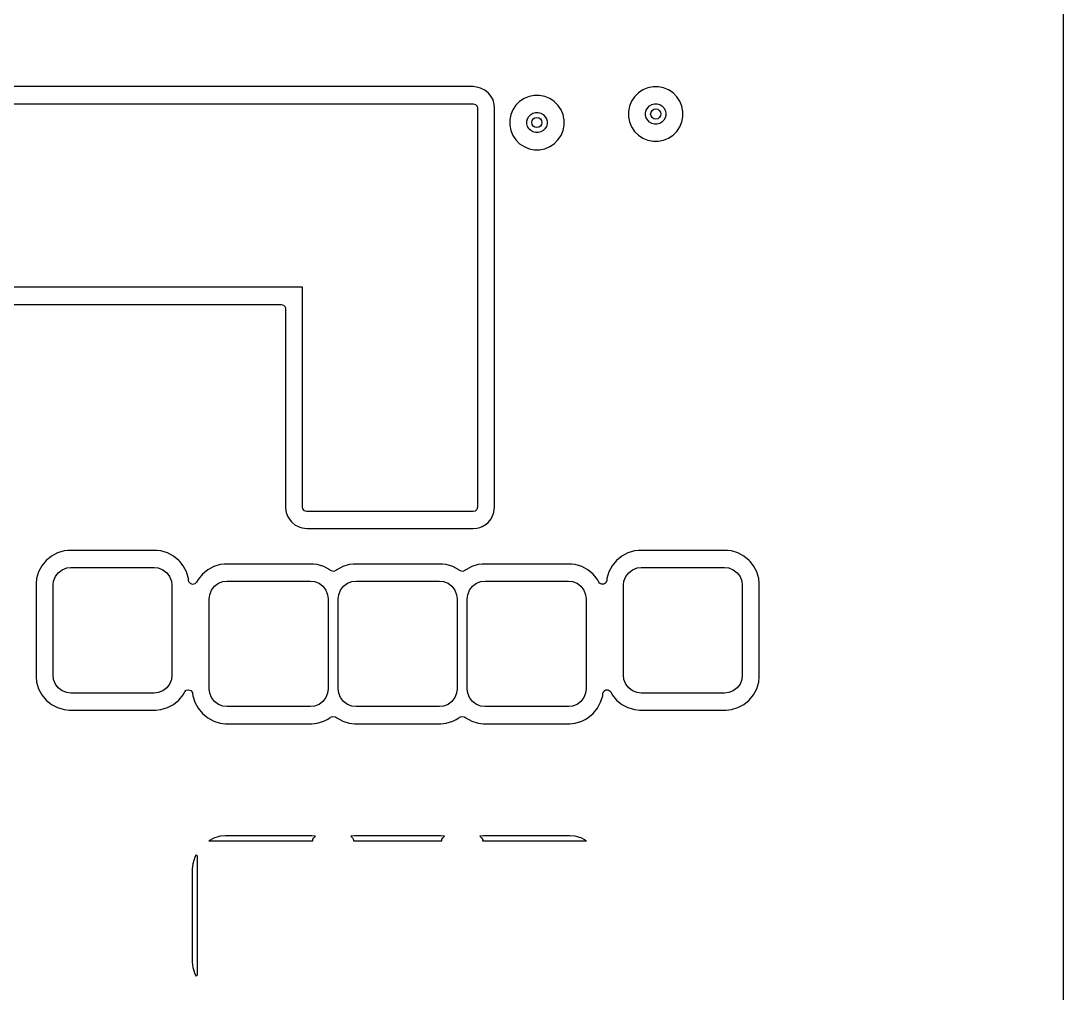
# Model space of a CAD drawing. Extents: x 3.62 to 11.01, y -6.32 to -1.07.
# Drawn here: x 6.305 to 7.514, y -5.204 to -4.077 of the extents above; entities that cross this region are included whole.
import ezdxf

# ---------------------------------------------------------------- set-up
doc = ezdxf.new("R2010")
doc.units = 0
doc.header["$MEASUREMENT"] = 0
doc.layers.add('BLACK', color=7, linetype='CONTINUOUS')

msp = doc.modelspace()

# ---------------------------------------------------------------- linework, layer by layer
at = {"layer": 'BLACK', "linetype": 'CONTINUOUS'}
for p, q in [((7.5138, -3.4111), (7.5138, -5.8582)), ((6.8298, -4.1533), (6.2875, -4.1533)), ((6.8335, -4.1539), (6.8298, -4.1533)), ((6.8354, -4.1541), (6.8335, -4.1539)), ((6.838, -4.1549), (6.8354, -4.1541)), ((6.8354, -4.1541), (6.8354, -4.1541)), ((6.8354, -4.1541), (6.8354, -4.1541)), ((6.8432, -4.1573), (6.838, -4.1549)), ((6.838, -4.1549), (6.838, -4.1549)), ((6.838, -4.1549), (6.838, -4.1549)), ((6.8474, -4.161), (6.8432, -4.1573)), ((6.8432, -4.1573), (6.8432, -4.1573)), ((6.8432, -4.1573), (6.8432, -4.1573)), ((7.0264, -4.1571), (7.0212, -4.1606)), ((7.0321, -4.1547), (7.0264, -4.1571)), ((7.0264, -4.1571), (7.0264, -4.1571)), ((7.0382, -4.1535), (7.0321, -4.1547)), ((7.0321, -4.1547), (7.0321, -4.1547)), ((7.0444, -4.1535), (7.0382, -4.1535)), ((7.0382, -4.1535), (7.0382, -4.1535)), ((7.0505, -4.1547), (7.0444, -4.1535)), ((7.0444, -4.1535), (7.0444, -4.1535)), ((7.0563, -4.1571), (7.0505, -4.1547)), ((7.0505, -4.1547), (7.0505, -4.1547)), ((7.0614, -4.1606), (7.0563, -4.1571)), ((7.0563, -4.1571), (7.0563, -4.1571)), ((6.8491, -4.1629), (6.8474, -4.161)), ((6.8474, -4.161), (6.8474, -4.161)), ((6.8474, -4.161), (6.8474, -4.161)), ((6.8492, -4.163), (6.8491, -4.1629)), ((6.8523, -4.1678), (6.8492, -4.163)), ((6.8492, -4.163), (6.8492, -4.163)), ((6.8532, -4.1704), (6.8523, -4.1678)), ((6.8523, -4.1678), (6.8523, -4.1678)), ((6.8886, -4.167), (6.8835, -4.1704)), ((6.8944, -4.1646), (6.8886, -4.167)), ((6.8886, -4.167), (6.8886, -4.167)), ((6.9004, -4.1634), (6.8944, -4.1646)), ((6.8944, -4.1646), (6.8944, -4.1646)), ((6.9066, -4.1634), (6.9004, -4.1634)), ((6.9004, -4.1634), (6.9004, -4.1634)), ((6.9127, -4.1646), (6.9066, -4.1634)), ((6.9066, -4.1634), (6.9066, -4.1634)), ((6.9185, -4.167), (6.9127, -4.1646)), ((6.9127, -4.1646), (6.9127, -4.1646)), ((6.9236, -4.1704), (6.9185, -4.167)), ((6.9185, -4.167), (6.9185, -4.167)), ((7.0169, -4.1649), (7.0134, -4.1701)), ((7.0212, -4.1606), (7.0169, -4.1649)), ((7.0169, -4.1649), (7.0169, -4.1649)), ((7.0212, -4.1606), (7.0212, -4.1606)), ((7.0658, -4.1649), (7.0614, -4.1606)), ((7.0614, -4.1606), (7.0614, -4.1606)), ((7.0693, -4.1701), (7.0658, -4.1649)), ((7.0658, -4.1649), (7.0658, -4.1649)), ((6.2875, -4.1732), (6.8298, -4.1732)), ((6.8298, -4.1732), (6.8324, -4.174)), ((6.8324, -4.174), (6.8342, -4.1761)), ((6.8342, -4.1761), (6.8346, -4.1781)), ((6.8346, -4.1781), (6.8346, -4.6408)), ((6.8537, -4.1719), (6.8532, -4.1704)), ((6.8541, -4.1739), (6.8537, -4.1719)), ((6.8545, -4.1781), (6.8541, -4.1739)), ((6.8545, -4.1918), (6.8545, -4.1781)), ((6.8756, -4.18), (6.8732, -4.1857)), ((6.8791, -4.1748), (6.8756, -4.18)), ((6.8756, -4.18), (6.8756, -4.18)), ((6.8835, -4.1704), (6.8791, -4.1748)), ((6.8791, -4.1748), (6.8791, -4.1748)), ((6.8835, -4.1704), (6.8835, -4.1704)), ((6.928, -4.1748), (6.9236, -4.1704)), ((6.9236, -4.1704), (6.9236, -4.1704)), ((6.9315, -4.18), (6.928, -4.1748)), ((6.928, -4.1748), (6.928, -4.1748)), ((6.9321, -4.1814), (6.9315, -4.18)), ((6.9315, -4.18), (6.9315, -4.18)), ((6.9323, -4.1819), (6.9321, -4.1814)), ((7.011, -4.1758), (7.0098, -4.1819)), ((7.0134, -4.1701), (7.011, -4.1758)), ((7.011, -4.1758), (7.011, -4.1758)), ((7.0134, -4.1701), (7.0134, -4.1701)), ((7.0296, -4.1835), (7.0304, -4.1805)), ((7.0304, -4.1805), (7.032, -4.1778)), ((7.032, -4.1778), (7.0341, -4.1757)), ((7.0341, -4.1757), (7.0368, -4.1741)), ((7.0368, -4.1741), (7.0398, -4.1733)), ((7.0398, -4.1733), (7.0429, -4.1733)), ((7.0429, -4.1733), (7.0459, -4.1741)), ((7.0459, -4.1741), (7.0485, -4.1757)), ((7.0485, -4.1757), (7.0507, -4.1778)), ((7.0507, -4.1778), (7.0523, -4.1805)), ((7.0523, -4.1805), (7.053, -4.1835)), ((7.0716, -4.1758), (7.0693, -4.1701)), ((7.0693, -4.1701), (7.0693, -4.1701)), ((7.0725, -4.18), (7.0716, -4.1758)), ((7.0716, -4.1758), (7.0716, -4.1758)), ((7.0729, -4.1819), (7.0725, -4.18)), ((6.8545, -4.6408), (6.8545, -4.1918)), ((6.8732, -4.1857), (6.872, -4.1918)), ((6.872, -4.1918), (6.872, -4.198)), ((6.8732, -4.1857), (6.8732, -4.1857)), ((6.8918, -4.1933), (6.8926, -4.1904)), ((6.8918, -4.1964), (6.8918, -4.1933)), ((6.8926, -4.1904), (6.8942, -4.1877)), ((6.8942, -4.1877), (6.8964, -4.1855)), ((6.8964, -4.1855), (6.899, -4.184)), ((6.899, -4.184), (6.902, -4.1832)), ((6.902, -4.1832), (6.9051, -4.1832)), ((6.9051, -4.1832), (6.9081, -4.184)), ((6.9081, -4.184), (6.9107, -4.1855)), ((6.9107, -4.1855), (6.9129, -4.1877)), ((6.9129, -4.1877), (6.9145, -4.1904)), ((6.9145, -4.1904), (6.9153, -4.1933)), ((6.9153, -4.1933), (6.9153, -4.1964)), ((6.9338, -4.1857), (6.9323, -4.1819)), ((6.9343, -4.1881), (6.9338, -4.1857)), ((6.9351, -4.1918), (6.9343, -4.1881)), ((6.9351, -4.198), (6.9351, -4.1918)), ((6.9351, -4.1918), (6.9351, -4.1918)), ((6.9351, -4.1918), (6.9351, -4.1918)), ((7.0098, -4.1819), (7.0098, -4.1881)), ((7.0098, -4.1881), (7.011, -4.1942)), ((7.0296, -4.1866), (7.0296, -4.1835)), ((7.0304, -4.1896), (7.0296, -4.1866)), ((7.032, -4.1922), (7.0304, -4.1896)), ((7.0341, -4.1944), (7.032, -4.1922)), ((7.0507, -4.1922), (7.0485, -4.1944)), ((7.0523, -4.1896), (7.0507, -4.1922)), ((7.053, -4.1866), (7.0523, -4.1896)), ((7.053, -4.1835), (7.053, -4.1866)), ((7.0716, -4.1942), (7.0729, -4.1881)), ((7.0729, -4.1881), (7.0729, -4.1819)), ((7.0729, -4.1819), (7.0729, -4.1819)), ((7.0729, -4.1819), (7.0729, -4.1819)), ((6.872, -4.198), (6.8732, -4.2041)), ((6.8732, -4.2041), (6.8732, -4.2041)), ((6.8732, -4.2041), (6.8756, -4.2098)), ((6.8926, -4.1994), (6.8918, -4.1964)), ((6.8942, -4.2021), (6.8926, -4.1994)), ((6.8964, -4.2043), (6.8942, -4.2021)), ((6.899, -4.2058), (6.8964, -4.2043)), ((6.902, -4.2066), (6.899, -4.2058)), ((6.9081, -4.2058), (6.9051, -4.2066)), ((6.9107, -4.2043), (6.9081, -4.2058)), ((6.9129, -4.2021), (6.9107, -4.2043)), ((6.9145, -4.1994), (6.9129, -4.2021)), ((6.9153, -4.1964), (6.9145, -4.1994)), ((6.9315, -4.2098), (6.9338, -4.2041)), ((6.9338, -4.2041), (6.9351, -4.198)), ((7.011, -4.1942), (7.011, -4.1942)), ((7.011, -4.1942), (7.0134, -4.2)), ((7.0134, -4.2), (7.0134, -4.2)), ((7.0134, -4.2), (7.0169, -4.2051)), ((7.0169, -4.2051), (7.0169, -4.2051)), ((7.0169, -4.2051), (7.0212, -4.2095)), ((7.0368, -4.196), (7.0341, -4.1944)), ((7.0398, -4.1967), (7.0368, -4.196)), ((7.0429, -4.1967), (7.0398, -4.1967)), ((7.0459, -4.196), (7.0429, -4.1967)), ((7.0485, -4.1944), (7.0459, -4.196)), ((7.0614, -4.2095), (7.0658, -4.2051)), ((7.0658, -4.2051), (7.0693, -4.2)), ((7.0693, -4.2), (7.0716, -4.1942)), ((6.8756, -4.2098), (6.8756, -4.2098)), ((6.8756, -4.2098), (6.8791, -4.215)), ((6.8791, -4.215), (6.8791, -4.215)), ((6.8791, -4.215), (6.8835, -4.2194)), ((6.9051, -4.2066), (6.902, -4.2066)), ((6.9236, -4.2194), (6.928, -4.215)), ((6.928, -4.215), (6.9315, -4.2098)), ((7.0212, -4.2095), (7.0212, -4.2095)), ((7.0212, -4.2095), (7.0264, -4.213)), ((7.0264, -4.213), (7.0264, -4.213)), ((7.0264, -4.213), (7.0321, -4.2153)), ((7.0321, -4.2153), (7.0321, -4.2153)), ((7.0321, -4.2153), (7.0382, -4.2166)), ((7.0382, -4.2166), (7.0382, -4.2166)), ((7.0382, -4.2166), (7.0382, -4.2166)), ((7.0382, -4.2166), (7.0444, -4.2166)), ((7.0444, -4.2166), (7.0505, -4.2153)), ((7.0444, -4.2166), (7.0444, -4.2166)), ((7.0505, -4.2153), (7.0563, -4.213)), ((7.0563, -4.213), (7.0614, -4.2095)), ((6.8835, -4.2194), (6.8835, -4.2194)), ((6.8835, -4.2194), (6.8886, -4.2228)), ((6.8886, -4.2228), (6.8886, -4.2228)), ((6.8886, -4.2228), (6.8944, -4.2252)), ((6.8944, -4.2252), (6.8944, -4.2252)), ((6.8944, -4.2252), (6.9004, -4.2264)), ((6.9004, -4.2264), (6.9004, -4.2264)), ((6.9004, -4.2264), (6.9004, -4.2264)), ((6.9004, -4.2264), (6.9066, -4.2264)), ((6.9066, -4.2264), (6.9127, -4.2252)), ((6.9066, -4.2264), (6.9066, -4.2264)), ((6.9127, -4.2252), (6.9185, -4.2228)), ((6.9185, -4.2228), (6.9236, -4.2194)), ((6.6319, -4.3858), (6.0226, -4.3858)), ((6.6319, -4.6408), (6.6319, -4.3858)), ((6.0226, -4.4057), (6.6071, -4.4057)), ((6.6071, -4.4057), (6.6097, -4.4065)), ((6.6097, -4.4065), (6.6115, -4.4086)), ((6.6115, -4.4086), (6.612, -4.4106)), ((6.612, -4.4106), (6.612, -4.6408)), ((6.612, -4.6408), (6.612, -4.6408)), ((6.612, -4.6408), (6.6124, -4.645)), ((6.6323, -4.6428), (6.6319, -4.6408)), ((6.8346, -4.6408), (6.8339, -4.6434)), ((6.8537, -4.6464), (6.8545, -4.6408)), ((6.6124, -4.645), (6.6124, -4.645)), ((6.6124, -4.645), (6.6129, -4.647)), ((6.6129, -4.647), (6.6142, -4.6511)), ((6.6142, -4.6511), (6.6142, -4.6511)), ((6.6142, -4.6511), (6.6173, -4.6558)), ((6.6341, -4.6449), (6.6323, -4.6428)), ((6.6368, -4.6457), (6.6341, -4.6449)), ((6.8298, -4.6457), (6.6368, -4.6457)), ((6.8318, -4.6452), (6.8298, -4.6457)), ((6.8339, -4.6434), (6.8318, -4.6452)), ((6.8506, -4.6542), (6.853, -4.649)), ((6.853, -4.649), (6.8537, -4.6464)), ((6.8537, -4.6464), (6.8537, -4.6464)), ((6.6173, -4.6558), (6.6173, -4.6558)), ((6.6173, -4.6558), (6.6191, -4.6579)), ((6.6191, -4.6579), (6.6191, -4.6579)), ((6.6191, -4.6579), (6.6191, -4.6579)), ((6.6191, -4.6579), (6.6234, -4.6616)), ((6.6234, -4.6616), (6.6234, -4.6616)), ((6.6234, -4.6616), (6.6234, -4.6616)), ((6.6234, -4.6616), (6.6271, -4.6633)), ((6.6271, -4.6633), (6.6285, -4.664)), ((6.6285, -4.664), (6.6312, -4.6648)), ((6.6312, -4.6648), (6.6312, -4.6648)), ((6.6312, -4.6648), (6.6368, -4.6656)), ((6.8298, -4.6656), (6.834, -4.6651)), ((6.834, -4.6651), (6.836, -4.6647)), ((6.836, -4.6647), (6.8374, -4.6642)), ((6.8374, -4.6642), (6.8401, -4.6633)), ((6.8401, -4.6633), (6.8448, -4.6603)), ((6.8401, -4.6633), (6.8401, -4.6633)), ((6.8401, -4.6633), (6.8401, -4.6633)), ((6.8448, -4.6603), (6.8469, -4.6585)), ((6.8469, -4.6585), (6.8506, -4.6542)), ((6.6368, -4.6656), (6.6368, -4.6656)), ((6.6368, -4.6656), (6.8298, -4.6656)), ((6.8298, -4.6656), (6.8298, -4.6656)), ((6.3406, -4.6976), (6.3345, -4.7026)), ((6.3406, -4.6976), (6.3406, -4.6976)), ((6.3477, -4.6938), (6.3406, -4.6976)), ((6.3553, -4.6915), (6.3477, -4.6938)), ((6.3597, -4.6911), (6.3553, -4.6915)), ((6.3612, -4.6909), (6.3597, -4.6911)), ((6.4616, -4.6909), (6.3612, -4.6909)), ((6.4632, -4.6911), (6.4616, -4.6909)), ((6.4676, -4.6915), (6.4632, -4.6911)), ((6.4752, -4.6938), (6.4676, -4.6915)), ((6.4822, -4.6976), (6.4752, -4.6938)), ((6.4883, -4.7026), (6.4822, -4.6976)), ((6.4822, -4.6976), (6.4822, -4.6976)), ((7.0021, -4.6976), (6.9959, -4.7026)), ((7.0091, -4.6938), (7.0021, -4.6976)), ((7.0021, -4.6976), (7.0021, -4.6976)), ((7.0167, -4.6915), (7.0091, -4.6938)), ((7.0212, -4.6911), (7.0167, -4.6915)), ((7.0226, -4.6909), (7.0212, -4.6911)), ((7.123, -4.6909), (7.0226, -4.6909)), ((7.1246, -4.6911), (7.123, -4.6909)), ((7.129, -4.6915), (7.1246, -4.6911)), ((7.1366, -4.6938), (7.129, -4.6915)), ((7.1436, -4.6976), (7.1366, -4.6938)), ((7.1497, -4.7026), (7.1436, -4.6976)), ((7.1436, -4.6976), (7.1436, -4.6976)), ((6.3295, -4.7088), (6.3257, -4.7158)), ((6.3345, -4.7026), (6.3295, -4.7088)), ((6.3295, -4.7088), (6.3295, -4.7088)), ((6.3486, -4.7167), (6.3531, -4.7133)), ((6.3531, -4.7133), (6.3583, -4.7112)), ((6.3583, -4.7112), (6.3632, -4.7106)), ((6.3632, -4.7106), (6.4596, -4.7106)), ((6.4596, -4.7106), (6.4645, -4.7112)), ((6.4645, -4.7112), (6.4698, -4.7133)), ((6.4698, -4.7133), (6.4743, -4.7167)), ((6.4893, -4.7038), (6.4883, -4.7026)), ((6.4934, -4.7088), (6.4893, -4.7038)), ((6.4971, -4.7158), (6.4934, -4.7088)), ((6.4934, -4.7088), (6.4934, -4.7088)), ((6.4934, -4.7088), (6.4934, -4.7088)), ((6.5218, -4.7133), (6.5156, -4.7184)), ((6.5288, -4.7096), (6.5218, -4.7133)), ((6.5218, -4.7133), (6.5218, -4.7133)), ((6.5364, -4.7073), (6.5288, -4.7096)), ((6.5408, -4.7068), (6.5364, -4.7073)), ((6.5423, -4.7067), (6.5408, -4.7068)), ((6.6427, -4.7067), (6.5423, -4.7067)), ((6.6443, -4.7068), (6.6427, -4.7067)), ((6.6487, -4.7073), (6.6443, -4.7068)), ((6.6563, -4.7096), (6.6487, -4.7073)), ((6.6633, -4.7133), (6.6563, -4.7096)), ((6.6642, -4.7141), (6.6633, -4.7133)), ((6.6633, -4.7133), (6.6633, -4.7133)), ((6.6714, -4.7133), (6.6704, -4.7141)), ((6.6784, -4.7096), (6.6714, -4.7133)), ((6.6714, -4.7133), (6.6714, -4.7133)), ((6.686, -4.7073), (6.6784, -4.7096)), ((6.6905, -4.7068), (6.686, -4.7073)), ((6.6919, -4.7067), (6.6905, -4.7068)), ((6.7923, -4.7067), (6.6919, -4.7067)), ((6.7939, -4.7068), (6.7923, -4.7067)), ((6.7983, -4.7073), (6.7939, -4.7068)), ((6.8059, -4.7096), (6.7983, -4.7073)), ((6.8129, -4.7133), (6.8059, -4.7096)), ((6.8138, -4.7141), (6.8129, -4.7133)), ((6.8129, -4.7133), (6.8129, -4.7133)), ((6.821, -4.7133), (6.82, -4.7141)), ((6.828, -4.7096), (6.821, -4.7133)), ((6.821, -4.7133), (6.821, -4.7133)), ((6.8356, -4.7073), (6.828, -4.7096)), ((6.8401, -4.7068), (6.8356, -4.7073)), ((6.8415, -4.7067), (6.8401, -4.7068)), ((6.9419, -4.7067), (6.8415, -4.7067)), ((6.9435, -4.7068), (6.9419, -4.7067)), ((6.9479, -4.7073), (6.9435, -4.7068)), ((6.9555, -4.7096), (6.9479, -4.7073)), ((6.9625, -4.7133), (6.9555, -4.7096)), ((6.9686, -4.7184), (6.9625, -4.7133)), ((6.9625, -4.7133), (6.9625, -4.7133)), ((6.9909, -4.7088), (6.9871, -4.7158)), ((6.9959, -4.7026), (6.9909, -4.7088)), ((6.9909, -4.7088), (6.9909, -4.7088)), ((7.01, -4.7167), (7.0145, -4.7133)), ((7.0145, -4.7133), (7.0197, -4.7112)), ((7.0197, -4.7112), (7.0246, -4.7106)), ((7.0246, -4.7106), (7.1211, -4.7106)), ((7.1211, -4.7106), (7.126, -4.7112)), ((7.126, -4.7112), (7.1312, -4.7133)), ((7.1312, -4.7133), (7.1357, -4.7167)), ((7.1507, -4.7038), (7.1497, -4.7026)), ((7.1548, -4.7088), (7.1507, -4.7038)), ((7.1585, -4.7158), (7.1548, -4.7088)), ((7.1548, -4.7088), (7.1548, -4.7088)), ((7.1548, -4.7088), (7.1548, -4.7088)), ((6.3234, -4.7234), (6.3228, -4.7293)), ((6.3257, -4.7158), (6.3234, -4.7234)), ((6.3431, -4.7264), (6.3452, -4.7212)), ((6.3452, -4.7212), (6.3486, -4.7167)), ((6.4743, -4.7167), (6.4777, -4.7212)), ((6.4777, -4.7212), (6.4797, -4.7264)), ((6.4979, -4.7184), (6.4971, -4.7158)), ((6.4971, -4.7158), (6.4971, -4.7158)), ((6.4971, -4.7158), (6.4971, -4.7158)), ((6.4994, -4.7234), (6.4979, -4.7184)), ((6.4997, -4.7259), (6.4994, -4.7234)), ((6.5106, -4.7245), (6.5088, -4.7277)), ((6.5156, -4.7184), (6.5106, -4.7245)), ((6.5106, -4.7245), (6.5106, -4.7245)), ((6.6652, -4.7147), (6.6642, -4.7141)), ((6.6679, -4.7152), (6.6652, -4.7147)), ((6.6704, -4.7141), (6.6679, -4.7152)), ((6.8148, -4.7147), (6.8138, -4.7141)), ((6.8175, -4.7152), (6.8148, -4.7147)), ((6.82, -4.7141), (6.8175, -4.7152)), ((6.9722, -4.7226), (6.9686, -4.7184)), ((6.9737, -4.7245), (6.9722, -4.7226)), ((6.9754, -4.7277), (6.9737, -4.7245)), ((6.9848, -4.7234), (6.9846, -4.7259)), ((6.9871, -4.7158), (6.9848, -4.7234)), ((7.0045, -4.7264), (7.0066, -4.7212)), ((7.0066, -4.7212), (7.01, -4.7167)), ((7.1357, -4.7167), (7.1391, -4.7212)), ((7.1391, -4.7212), (7.1411, -4.7264)), ((7.1609, -4.7234), (7.1585, -4.7158)), ((7.1585, -4.7158), (7.1585, -4.7158)), ((7.1585, -4.7158), (7.1585, -4.7158)), ((7.1614, -4.7293), (7.1609, -4.7234)), ((6.3228, -4.7293), (6.3228, -4.8376)), ((6.3425, -4.7313), (6.3431, -4.7264)), ((6.3425, -4.8356), (6.3425, -4.7313)), ((6.4797, -4.7264), (6.4803, -4.7313)), ((6.4803, -4.7313), (6.4803, -4.8356)), ((6.5, -4.7272), (6.4997, -4.7259)), ((6.5017, -4.7293), (6.5, -4.7272)), ((6.5042, -4.7303), (6.5017, -4.7293)), ((6.5069, -4.7297), (6.5042, -4.7303)), ((6.5088, -4.7277), (6.5069, -4.7297)), ((6.5242, -4.7422), (6.5263, -4.7369)), ((6.5263, -4.7369), (6.5297, -4.7324)), ((6.5297, -4.7324), (6.5342, -4.729)), ((6.5342, -4.729), (6.5394, -4.727)), ((6.5394, -4.727), (6.5443, -4.7264)), ((6.5443, -4.7264), (6.6407, -4.7264)), ((6.6407, -4.7264), (6.6456, -4.727)), ((6.6456, -4.727), (6.6509, -4.729)), ((6.6509, -4.729), (6.6554, -4.7324)), ((6.6554, -4.7324), (6.6588, -4.7369)), ((6.6588, -4.7369), (6.6608, -4.7422)), ((6.6738, -4.7422), (6.6759, -4.7369)), ((6.6759, -4.7369), (6.6793, -4.7324)), ((6.6793, -4.7324), (6.6838, -4.729)), ((6.6838, -4.729), (6.689, -4.727)), ((6.689, -4.727), (6.6939, -4.7264)), ((6.6939, -4.7264), (6.7904, -4.7264)), ((6.7904, -4.7264), (6.7952, -4.727)), ((6.7952, -4.727), (6.8005, -4.729)), ((6.8005, -4.729), (6.805, -4.7324)), ((6.805, -4.7324), (6.8084, -4.7369)), ((6.8084, -4.7369), (6.8104, -4.7422)), ((6.8234, -4.7422), (6.8255, -4.7369)), ((6.8255, -4.7369), (6.8289, -4.7324)), ((6.8289, -4.7324), (6.8334, -4.729)), ((6.8334, -4.729), (6.8386, -4.727)), ((6.8386, -4.727), (6.8435, -4.7264)), ((6.8435, -4.7264), (6.94, -4.7264)), ((6.94, -4.7264), (6.9449, -4.727)), ((6.9449, -4.727), (6.9501, -4.729)), ((6.9501, -4.729), (6.9546, -4.7324)), ((6.9546, -4.7324), (6.958, -4.7369)), ((6.958, -4.7369), (6.96, -4.7422)), ((6.9762, -4.7288), (6.9754, -4.7277)), ((6.9785, -4.7302), (6.9762, -4.7288)), ((6.9813, -4.73), (6.9785, -4.7302)), ((6.9835, -4.7284), (6.9813, -4.73)), ((6.9846, -4.7259), (6.9835, -4.7284)), ((7.0039, -4.7313), (7.0045, -4.7264)), ((7.0039, -4.8356), (7.0039, -4.7313)), ((7.1411, -4.7264), (7.1417, -4.7313)), ((7.1417, -4.7313), (7.1417, -4.8356)), ((7.1614, -4.8376), (7.1614, -4.7293)), ((6.5236, -4.747), (6.5242, -4.7422)), ((6.5236, -4.8514), (6.5236, -4.747)), ((6.6608, -4.7422), (6.6614, -4.747)), ((6.6614, -4.747), (6.6614, -4.8514)), ((6.6732, -4.747), (6.6738, -4.7422)), ((6.6732, -4.8514), (6.6732, -4.747)), ((6.8104, -4.7422), (6.811, -4.747)), ((6.811, -4.747), (6.811, -4.8514)), ((6.8228, -4.747), (6.8234, -4.7422)), ((6.8228, -4.8514), (6.8228, -4.747)), ((6.96, -4.7422), (6.9606, -4.747)), ((6.9606, -4.747), (6.9606, -4.8514)), ((6.3228, -4.8376), (6.3234, -4.8435)), ((6.3234, -4.8435), (6.3257, -4.8512)), ((6.3431, -4.8405), (6.3425, -4.8356)), ((6.3452, -4.8458), (6.3431, -4.8405)), ((6.3486, -4.8502), (6.3452, -4.8458)), ((6.4777, -4.8458), (6.4743, -4.8502)), ((6.4797, -4.8405), (6.4777, -4.8458)), ((6.4803, -4.8356), (6.4797, -4.8405)), ((7.0045, -4.8405), (7.0039, -4.8356)), ((7.0066, -4.8458), (7.0045, -4.8405)), ((7.01, -4.8502), (7.0066, -4.8458)), ((7.1391, -4.8458), (7.1357, -4.8502)), ((7.1411, -4.8405), (7.1391, -4.8458)), ((7.1417, -4.8356), (7.1411, -4.8405)), ((7.1585, -4.8512), (7.1609, -4.8435)), ((7.1609, -4.8435), (7.1614, -4.8376)), ((6.3257, -4.8512), (6.3295, -4.8582)), ((6.3295, -4.8582), (6.3295, -4.8582)), ((6.3295, -4.8582), (6.3345, -4.8643)), ((6.3531, -4.8536), (6.3486, -4.8502)), ((6.3583, -4.8557), (6.3531, -4.8536)), ((6.3632, -4.8563), (6.3583, -4.8557)), ((6.4596, -4.8563), (6.3632, -4.8563)), ((6.4645, -4.8557), (6.4596, -4.8563)), ((6.4698, -4.8536), (6.4645, -4.8557)), ((6.4743, -4.8502), (6.4698, -4.8536)), ((6.4883, -4.8643), (6.4934, -4.8582)), ((6.4934, -4.8582), (6.4951, -4.855)), ((6.4951, -4.855), (6.497, -4.853)), ((6.497, -4.853), (6.4997, -4.8524)), ((6.4997, -4.8524), (6.5023, -4.8533)), ((6.5023, -4.8533), (6.504, -4.8555)), ((6.504, -4.8555), (6.5043, -4.8568)), ((6.5043, -4.8568), (6.5045, -4.8593)), ((6.5242, -4.8563), (6.5236, -4.8514)), ((6.5263, -4.8615), (6.5242, -4.8563)), ((6.6608, -4.8563), (6.6588, -4.8615)), ((6.6614, -4.8514), (6.6608, -4.8563)), ((6.6738, -4.8563), (6.6732, -4.8514)), ((6.6759, -4.8615), (6.6738, -4.8563)), ((6.8104, -4.8563), (6.8084, -4.8615)), ((6.811, -4.8514), (6.8104, -4.8563)), ((6.8234, -4.8563), (6.8228, -4.8514)), ((6.8255, -4.8615), (6.8234, -4.8563)), ((6.96, -4.8563), (6.958, -4.8615)), ((6.9606, -4.8514), (6.96, -4.8563)), ((6.9798, -4.8593), (6.98, -4.8568)), ((6.98, -4.8568), (6.981, -4.8542)), ((6.981, -4.8542), (6.9833, -4.8526)), ((6.9833, -4.8526), (6.986, -4.8525)), ((6.986, -4.8525), (6.9884, -4.8539)), ((6.9884, -4.8539), (6.9892, -4.855)), ((6.9892, -4.855), (6.9909, -4.8582)), ((6.9909, -4.8582), (6.9909, -4.8582)), ((6.9909, -4.8582), (6.9959, -4.8643)), ((7.0145, -4.8536), (7.01, -4.8502)), ((7.0197, -4.8557), (7.0145, -4.8536)), ((7.0246, -4.8563), (7.0197, -4.8557)), ((7.1211, -4.8563), (7.0246, -4.8563)), ((7.126, -4.8557), (7.1211, -4.8563)), ((7.1312, -4.8536), (7.126, -4.8557)), ((7.1357, -4.8502), (7.1312, -4.8536)), ((7.1497, -4.8643), (7.1548, -4.8582)), ((7.1548, -4.8582), (7.1585, -4.8512)), ((6.3345, -4.8643), (6.3388, -4.8678)), ((6.3388, -4.8678), (6.3406, -4.8694)), ((6.3406, -4.8694), (6.3406, -4.8694)), ((6.3406, -4.8694), (6.3406, -4.8694)), ((6.3406, -4.8694), (6.3477, -4.8731)), ((6.4752, -4.8731), (6.4822, -4.8694)), ((6.4822, -4.8694), (6.4883, -4.8643)), ((6.5045, -4.8593), (6.5068, -4.8669)), ((6.5068, -4.8669), (6.5106, -4.8739)), ((6.5297, -4.866), (6.5263, -4.8615)), ((6.5342, -4.8694), (6.5297, -4.866)), ((6.5394, -4.8715), (6.5342, -4.8694)), ((6.6509, -4.8694), (6.6456, -4.8715)), ((6.6554, -4.866), (6.6509, -4.8694)), ((6.6588, -4.8615), (6.6554, -4.866)), ((6.6793, -4.866), (6.6759, -4.8615)), ((6.6838, -4.8694), (6.6793, -4.866)), ((6.689, -4.8715), (6.6838, -4.8694)), ((6.8005, -4.8694), (6.7952, -4.8715)), ((6.805, -4.866), (6.8005, -4.8694)), ((6.8084, -4.8615), (6.805, -4.866)), ((6.8289, -4.866), (6.8255, -4.8615)), ((6.8334, -4.8694), (6.8289, -4.866)), ((6.8386, -4.8715), (6.8334, -4.8694)), ((6.9501, -4.8694), (6.9449, -4.8715)), ((6.9546, -4.866), (6.9501, -4.8694)), ((6.958, -4.8615), (6.9546, -4.866)), ((6.9737, -4.8739), (6.9774, -4.8669)), ((6.9774, -4.8669), (6.9798, -4.8593)), ((6.9959, -4.8643), (7.0002, -4.8678)), ((7.0002, -4.8678), (7.0021, -4.8694)), ((7.0021, -4.8694), (7.0021, -4.8694)), ((7.0021, -4.8694), (7.0021, -4.8694)), ((7.0021, -4.8694), (7.0091, -4.8731)), ((7.1366, -4.8731), (7.1436, -4.8694)), ((7.1436, -4.8694), (7.1497, -4.8643)), ((6.3477, -4.8731), (6.3477, -4.8731)), ((6.3477, -4.8731), (6.3477, -4.8731)), ((6.3477, -4.8731), (6.3553, -4.8754)), ((6.3553, -4.8754), (6.3612, -4.876)), ((6.3612, -4.876), (6.3612, -4.876)), ((6.3612, -4.876), (6.4616, -4.876)), ((6.4616, -4.876), (6.4676, -4.8754)), ((6.4616, -4.876), (6.4616, -4.876)), ((6.4676, -4.8754), (6.4752, -4.8731)), ((6.5106, -4.8739), (6.5106, -4.8739)), ((6.5106, -4.8739), (6.5156, -4.8801)), ((6.5156, -4.8801), (6.5199, -4.8836)), ((6.5443, -4.872), (6.5394, -4.8715)), ((6.6407, -4.872), (6.5443, -4.872)), ((6.6456, -4.8715), (6.6407, -4.872)), ((6.6939, -4.872), (6.689, -4.8715)), ((6.7904, -4.872), (6.6939, -4.872)), ((6.7952, -4.8715), (6.7904, -4.872)), ((6.8435, -4.872), (6.8386, -4.8715)), ((6.94, -4.872), (6.8435, -4.872)), ((6.9449, -4.8715), (6.94, -4.872)), ((6.9625, -4.8851), (6.9686, -4.8801)), ((6.9686, -4.8801), (6.9737, -4.8739)), ((7.0091, -4.8731), (7.0091, -4.8731)), ((7.0091, -4.8731), (7.0091, -4.8731)), ((7.0091, -4.8731), (7.0167, -4.8754)), ((7.0167, -4.8754), (7.0226, -4.876)), ((7.0226, -4.876), (7.0226, -4.876)), ((7.0226, -4.876), (7.123, -4.876)), ((7.123, -4.876), (7.129, -4.8754)), ((7.123, -4.876), (7.123, -4.876)), ((7.129, -4.8754), (7.1366, -4.8731)), ((6.5199, -4.8836), (6.5218, -4.8851)), ((6.5218, -4.8851), (6.5218, -4.8851)), ((6.5218, -4.8851), (6.5218, -4.8851)), ((6.5218, -4.8851), (6.5288, -4.8889)), ((6.5288, -4.8889), (6.5288, -4.8889)), ((6.5288, -4.8889), (6.5288, -4.8889)), ((6.5288, -4.8889), (6.5364, -4.8912)), ((6.5364, -4.8912), (6.5423, -4.8918)), ((6.5423, -4.8918), (6.5423, -4.8918)), ((6.5423, -4.8918), (6.6427, -4.8918)), ((6.6427, -4.8918), (6.6487, -4.8912)), ((6.6427, -4.8918), (6.6427, -4.8918)), ((6.6487, -4.8912), (6.6563, -4.8889)), ((6.6563, -4.8889), (6.6574, -4.8883)), ((6.6574, -4.8883), (6.6602, -4.8868)), ((6.6602, -4.8868), (6.6633, -4.8851)), ((6.6633, -4.8851), (6.6642, -4.8843)), ((6.6642, -4.8843), (6.6668, -4.8833)), ((6.6668, -4.8833), (6.6695, -4.8837)), ((6.6695, -4.8837), (6.6704, -4.8843)), ((6.6704, -4.8843), (6.6714, -4.8851)), ((6.6714, -4.8851), (6.6714, -4.8851)), ((6.6714, -4.8851), (6.6784, -4.8889)), ((6.6784, -4.8889), (6.6784, -4.8889)), ((6.6784, -4.8889), (6.6784, -4.8889)), ((6.6784, -4.8889), (6.686, -4.8912)), ((6.686, -4.8912), (6.6919, -4.8918)), ((6.6919, -4.8918), (6.6919, -4.8918)), ((6.6919, -4.8918), (6.7923, -4.8918)), ((6.7923, -4.8918), (6.7983, -4.8912)), ((6.7923, -4.8918), (6.7923, -4.8918)), ((6.7983, -4.8912), (6.8059, -4.8889)), ((6.8059, -4.8889), (6.807, -4.8883)), ((6.807, -4.8883), (6.8098, -4.8868)), ((6.8098, -4.8868), (6.8129, -4.8851)), ((6.8129, -4.8851), (6.8138, -4.8843)), ((6.8138, -4.8843), (6.8164, -4.8833)), ((6.8164, -4.8833), (6.8191, -4.8837)), ((6.8191, -4.8837), (6.82, -4.8843)), ((6.82, -4.8843), (6.821, -4.8851)), ((6.821, -4.8851), (6.821, -4.8851)), ((6.821, -4.8851), (6.828, -4.8889)), ((6.828, -4.8889), (6.828, -4.8889)), ((6.828, -4.8889), (6.828, -4.8889)), ((6.828, -4.8889), (6.8356, -4.8912)), ((6.8356, -4.8912), (6.8415, -4.8918)), ((6.8415, -4.8918), (6.8415, -4.8918)), ((6.8415, -4.8918), (6.9419, -4.8918)), ((6.9419, -4.8918), (6.9479, -4.8912)), ((6.9419, -4.8918), (6.9419, -4.8918)), ((6.9479, -4.8912), (6.9555, -4.8889)), ((6.9555, -4.8889), (6.9566, -4.8883)), ((6.9566, -4.8883), (6.9594, -4.8868)), ((6.9594, -4.8868), (6.9625, -4.8851)), ((6.5288, -5.0245), (6.5231, -5.0276)), ((6.5231, -5.0276), (6.6437, -5.0276)), ((6.5364, -5.0222), (6.5288, -5.0245)), ((6.5423, -5.0217), (6.5364, -5.0222)), ((6.6427, -5.0217), (6.5423, -5.0217)), ((6.6468, -5.0221), (6.6427, -5.0217)), ((6.6437, -5.0276), (6.6438, -5.0257)), ((6.6438, -5.0257), (6.6449, -5.024)), ((6.6449, -5.024), (6.6468, -5.0221)), ((6.6919, -5.0217), (6.6878, -5.0221)), ((6.6878, -5.0221), (6.6897, -5.024)), ((6.6897, -5.024), (6.691, -5.0264)), ((6.691, -5.0264), (6.691, -5.0276)), ((6.691, -5.0276), (6.7933, -5.0276)), ((6.7923, -5.0217), (6.6919, -5.0217)), ((6.7964, -5.0221), (6.7923, -5.0217)), ((6.7933, -5.0276), (6.7934, -5.0257)), ((6.7934, -5.0257), (6.7945, -5.024)), ((6.7945, -5.024), (6.7964, -5.0221)), ((6.8415, -5.0217), (6.8374, -5.0221)), ((6.8374, -5.0221), (6.8393, -5.024)), ((6.8393, -5.024), (6.8407, -5.0264)), ((6.8407, -5.0264), (6.8406, -5.0276)), ((6.8406, -5.0276), (6.9611, -5.0276)), ((6.9419, -5.0217), (6.8415, -5.0217)), ((6.9479, -5.0222), (6.9419, -5.0217)), ((6.9555, -5.0245), (6.9479, -5.0222)), ((6.9611, -5.0276), (6.9555, -5.0245)), ((6.5068, -5.0465), (6.5045, -5.0541)), ((6.5083, -5.0438), (6.5068, -5.0465)), ((6.5098, -5.0454), (6.5083, -5.0438)), ((6.5083, -5.0438), (6.5083, -5.0438)), ((6.5098, -5.1829), (6.5098, -5.0454)), ((6.5045, -5.0541), (6.5039, -5.06)), ((6.5039, -5.06), (6.5039, -5.1683)), ((6.5039, -5.1683), (6.5045, -5.1742)), ((6.5045, -5.1742), (6.5068, -5.1819)), ((6.5068, -5.1819), (6.5083, -5.1845)), ((6.5083, -5.1845), (6.5098, -5.1829)), ((6.5083, -5.1845), (6.5083, -5.1845))]:
    msp.add_line(p, q, dxfattribs=at)
at = {"layer": 'BLACK'}
for centre in [(7.0413, -4.185), (6.9035, -4.1949)]:
    msp.add_circle(centre, 0.00591, dxfattribs=at)

doc.saveas('drawing.dxf')
